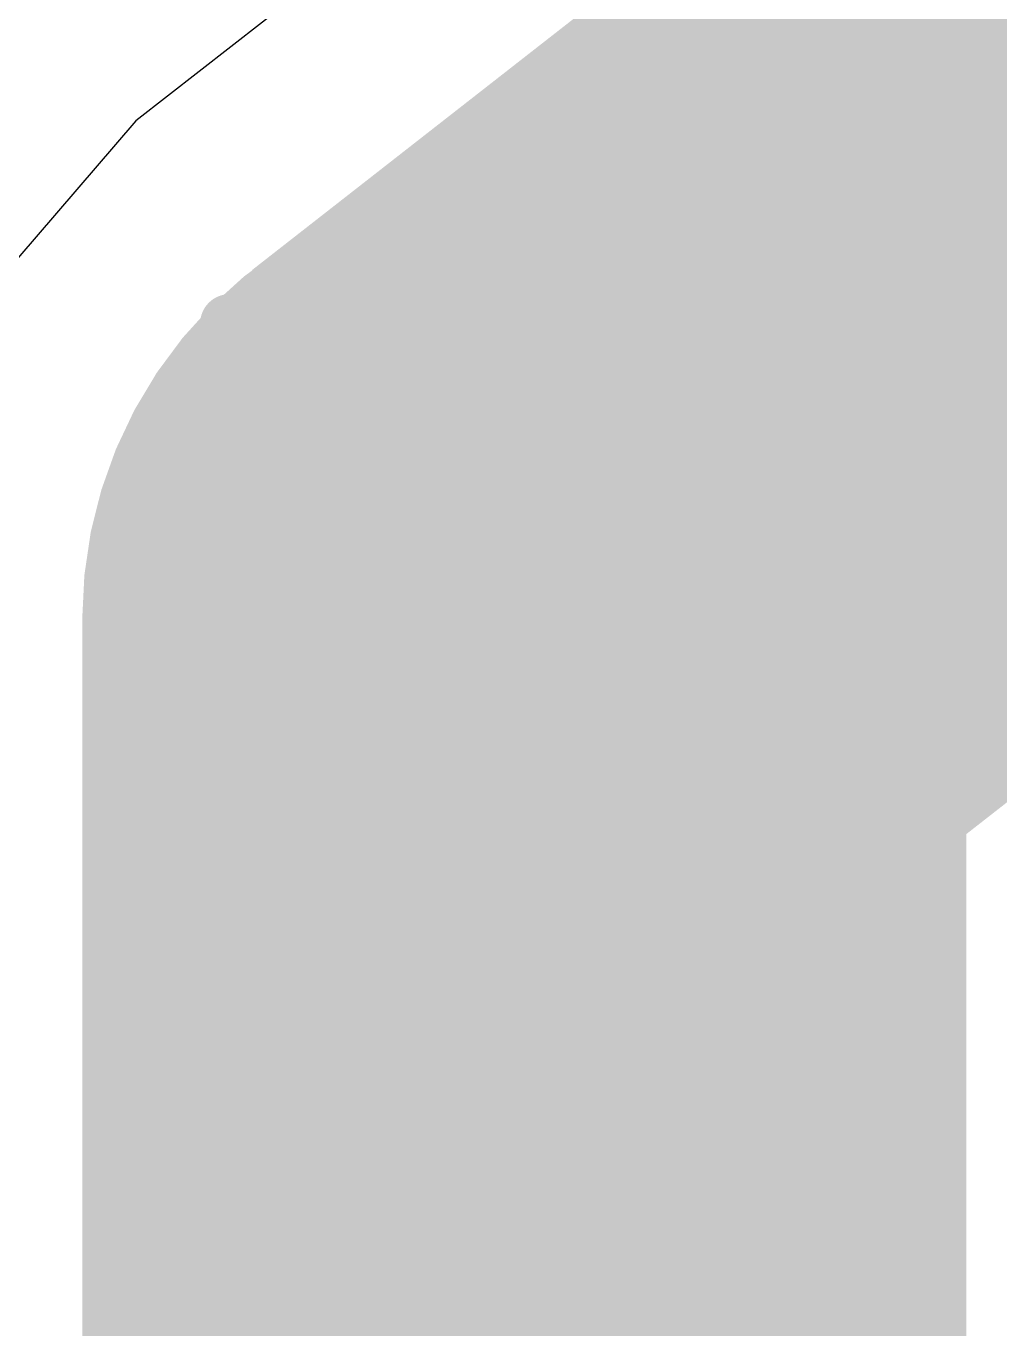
# Model space of a CAD drawing. Header units: inches. Extents: x -2 to 343, y -53 to 63.
# Drawn here: x 50.345 to 51.184, y -5.515 to -4.392 of the extents above; entities that cross this region are included whole.
import ezdxf

# ---------------------------------------------------------------- set-up
doc = ezdxf.new("R2010")
doc.units = ezdxf.units.IN
for name, color, linetype in [('Board Outline', 216, 'Continuous'), ('Bottom Layer', 5, 'Continuous'), ('Drill Drawing', 1, 'Continuous'), ('Top Layer', 1, 'Continuous'), ('Via Holes', 16, 'Continuous')]:
    doc.layers.add(name, color=color, linetype=linetype)

msp = doc.modelspace()

# ---------------------------------------------------------------- hatches: boundary and pattern name
at = {"layer": 'Bottom Layer'}
h = msp.add_hatch(color=5, dxfattribs=at)
edge = h.paths.add_edge_path()
edge.add_arc((50.7746, -4.9022), 0.3, 0, 360)
at = {"layer": 'Top Layer'}
h = msp.add_hatch(color=1, dxfattribs=at)
edge = h.paths.add_edge_path()
edge.add_arc((50.7746, -4.9022), 0.3, 0, 360)
at = {"layer": 'Via Holes'}
h = msp.add_hatch(color=7, dxfattribs=at)
edge = h.paths.add_edge_path()
edge.add_arc((50.7746, -4.9022), 0.15, 0, 360)

# ---------------------------------------------------------------- linework, layer by layer
at = {"layer": 'Board Outline'}
msp.add_lwpolyline([(49.772, 6.3476, 0.254, 0.254, -0.6504), (32.1175, -53.0547, 0.254, 0.254, 0)], format="xyseb", dxfattribs=at)
at = {"layer": 'Bottom Layer'}
msp.add_lwpolyline([(50.7746, -28.6004, 0.762, 0.762, 0), (50.7746, -4.9022, 0.762, 0.762, 0)], format="xyseb", dxfattribs=at)
msp.add_lwpolyline([(50.5841, -4.9022, 0.381, 0.381, 1), (50.9651, -4.9022, 0.381, 0.381, 1)], format="xyseb", close=True, dxfattribs=at)
at = {"layer": 'Drill Drawing'}
for points in [[(50.5206, -4.6482, 0.0508, 0.0508, 0), (50.7746, -4.7752, 0.0508, 0.0508, 0)], [(50.5206, -4.6482, 0.0508, 0.0508, 0), (50.6476, -4.9022, 0.0508, 0.0508, 0)], [(50.7746, -4.7752, 0.0508, 0.0508, 0), (51.0286, -4.6482, 0.0508, 0.0508, 0)], [(50.9016, -4.9022, 0.0508, 0.0508, 0), (51.0286, -4.6482, 0.0508, 0.0508, 0)], [(50.5206, -5.1562, 0.0508, 0.0508, 0), (50.6476, -4.9022, 0.0508, 0.0508, 0)], [(50.9016, -4.9022, 0.0508, 0.0508, 0), (51.0286, -5.1562, 0.0508, 0.0508, 0)], [(50.5206, -5.1562, 0.0508, 0.0508, 0), (50.7746, -5.0292, 0.0508, 0.0508, 0)], [(50.7746, -5.0292, 0.0508, 0.0508, 0), (51.0286, -5.1562, 0.0508, 0.0508, 0)]]:
    msp.add_lwpolyline(points, format="xyseb", dxfattribs=at)
for points in [[(50.5079, -4.6482, 0.0254, 0.0254, 1), (50.5333, -4.6482, 0.0254, 0.0254, 1)], [(50.5079, -4.6482, 0.0254, 0.0254, 1), (50.5333, -4.6482, 0.0254, 0.0254, 1)], [(51.0159, -4.6482, 0.0254, 0.0254, 1), (51.0413, -4.6482, 0.0254, 0.0254, 1)], [(51.0159, -4.6482, 0.0254, 0.0254, 1), (51.0413, -4.6482, 0.0254, 0.0254, 1)], [(50.7619, -4.7752, 0.0254, 0.0254, 1), (50.7873, -4.7752, 0.0254, 0.0254, 1)], [(50.7619, -4.7752, 0.0254, 0.0254, 1), (50.7873, -4.7752, 0.0254, 0.0254, 1)], [(50.6349, -4.9022, 0.0254, 0.0254, 1), (50.6603, -4.9022, 0.0254, 0.0254, 1)], [(50.6349, -4.9022, 0.0254, 0.0254, 1), (50.6603, -4.9022, 0.0254, 0.0254, 1)], [(50.8889, -4.9022, 0.0254, 0.0254, 1), (50.9143, -4.9022, 0.0254, 0.0254, 1)], [(50.8889, -4.9022, 0.0254, 0.0254, 1), (50.9143, -4.9022, 0.0254, 0.0254, 1)], [(50.7619, -5.0292, 0.0254, 0.0254, 1), (50.7873, -5.0292, 0.0254, 0.0254, 1)], [(50.7619, -5.0292, 0.0254, 0.0254, 1), (50.7873, -5.0292, 0.0254, 0.0254, 1)], [(50.5079, -5.1562, 0.0254, 0.0254, 1), (50.5333, -5.1562, 0.0254, 0.0254, 1)], [(50.5079, -5.1562, 0.0254, 0.0254, 1), (50.5333, -5.1562, 0.0254, 0.0254, 1)], [(51.0159, -5.1562, 0.0254, 0.0254, 1), (51.0413, -5.1562, 0.0254, 0.0254, 1)], [(51.0159, -5.1562, 0.0254, 0.0254, 1), (51.0413, -5.1562, 0.0254, 0.0254, 1)]]:
    msp.add_lwpolyline(points, format="xyseb", close=True, dxfattribs=at)
at = {"layer": 'Top Layer'}
for p, q in [((51.7986, -3.412), (50.4398, -4.4736)), ((50.4398, -4.4736), (50.3013, -4.6344))]:
    msp.add_line(p, q, dxfattribs=at)
msp.add_lwpolyline([(50.7746, -4.9022, 0.762, 0.762, 0), (52.5538, -3.5121, 0.762, 0.762, 0)], format="xyseb", dxfattribs=at)
msp.add_lwpolyline([(50.5841, -4.9022, 0.381, 0.381, 1), (50.9651, -4.9022, 0.381, 0.381, 1)], format="xyseb", close=True, dxfattribs=at)

doc.saveas('drawing.dxf')
